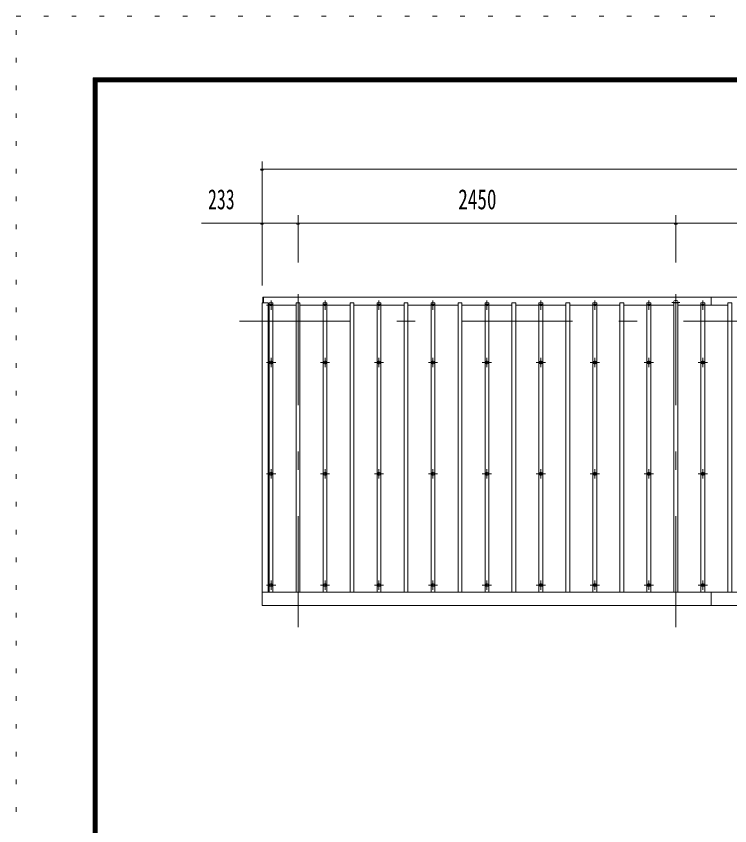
# Model space of a CAD drawing. Units: millimetres, scale not verified. Extents: x -25342 to 25343, y -10500 to 10500.
# Drawn here: x -4357 to 270, y 5250 to 10500 of the extents above; entities that cross this region are included whole.
import ezdxf
from ezdxf.enums import TextEntityAlignment as Align

# ---------------------------------------------------------------- set-up
doc = ezdxf.new("R2010")
doc.units = ezdxf.units.MM
doc.header["$LTSCALE"] = 60
doc.linetypes.add('USER3', pattern=[24, 12, -5, 2, -5])
doc.linetypes.add('USER4', pattern=[3, 0.5, -2.5])
for name, color, linetype, lineweight in [('0-2_1-05BOLD', 7, 'Continuous', 18), ('0-3_1-25CENTER', 3, 'USER3', 18), ('0-4_1-45THIN', 4, 'Continuous', 18), ('0-5_1-55DIM', 3, 'Continuous', 18), ('0-C_F-F1PAPER', 5, 'Continuous', 18), ('0-D_F-E_J_ADD', 5, 'USER4', 18)]:
    doc.layers.add(name, color=color, linetype=linetype, lineweight=lineweight)
doc.styles.add('ＭＳ ゴシック', font='')
doc.styles.get('ＭＳ ゴシック').set_extended_font_data('MS Gothic')

msp = doc.modelspace()

# ---------------------------------------------------------------- linework, layer by layer
at = {"layer": '0-2_1-05BOLD'}
for p, q in [((-2752.74, 8641.19), (-2752.74, 8677.67)), ((150.26, 8626.18), (150.26, 8677.67)), ((7903.26, 6765.11), (-2762.74, 6765.11)), ((150.26, 6677.67), (150.26, 6765.11))]:
    msp.add_line(p, q, dxfattribs=at)
for points in [[(7898.26, 8641.19), (7898.26, 8677.67), (-2757.74, 8677.67), (-2757.74, 8641.19)], [(-2762.74, 8641.19), (-2762.74, 6677.67), (7903.26, 6677.67), (7903.26, 8641.19), (7863.26, 8641.19), (7863.26, 6765.11)], [(-2722.74, 6765.11), (-2722.74, 8641.19), (-2762.74, 8641.19)]]:
    msp.add_lwpolyline(points, dxfattribs=at)
for centre in [(-2704.74, 8254.17), (-2354.74, 8254.17), (-2004.74, 8254.17), (-1654.74, 8254.17), (-1304.74, 8254.17), (-954.74, 8254.17), (-604.74, 8254.17), (-254.74, 8254.17), (95.26, 8254.17), (-2704.74, 7532.51), (-2354.74, 7532.51), (-2004.74, 7532.51), (-1654.74, 7532.51), (-1304.74, 7532.51), (-954.74, 7532.51), (-604.74, 7532.51), (-254.74, 7532.51), (95.26, 7532.51), (-2704.74, 6810.85), (-2354.74, 6810.85), (-2004.74, 6810.85), (-1654.74, 6810.85), (-1304.74, 6810.85), (-954.74, 6810.85), (-604.74, 6810.85), (-254.74, 6810.85), (95.26, 6810.85)]:
    msp.add_circle(centre, 10, dxfattribs=at)
for centre, radius, start, end in [((-2704.74, 8616.22), 14.5, 46.39838, 133.60162), ((-2704.74, 8637.22), 14.5, 226.3961, 313.6039), ((-2354.74, 8616.22), 14.5, 46.39838, 133.60162), ((-2354.74, 8637.22), 14.5, 226.3961, 313.6039), ((-2004.74, 8616.22), 14.5, 46.39838, 133.60162), ((-2004.74, 8637.22), 14.5, 226.3961, 313.6039), ((-1654.74, 8616.22), 14.5, 46.39838, 133.60162), ((-1654.74, 8637.22), 14.5, 226.3961, 313.6039), ((-1304.74, 8616.22), 14.5, 46.39838, 133.60162), ((-1304.74, 8637.22), 14.5, 226.3961, 313.6039), ((-954.74, 8616.22), 14.5, 46.39838, 133.60162), ((-954.74, 8637.22), 14.5, 226.3961, 313.6039), ((-604.74, 8616.22), 14.5, 46.39838, 133.60162), ((-604.74, 8637.22), 14.5, 226.3961, 313.6039), ((-254.74, 8616.22), 14.5, 46.39838, 133.60162), ((-254.74, 8637.22), 14.5, 226.3961, 313.6039), ((-79.73, 8642.67), 15, 326.44153, 213.55196), ((95.26, 8616.22), 14.5, 46.39838, 133.60162), ((95.26, 8637.22), 14.5, 226.3961, 313.6039)]:
    msp.add_arc(centre, radius, start, end, dxfattribs=at)
at = {"layer": '0-3_1-25CENTER'}
for p, q in [((-2529.74, 6537.67), (-2529.74, 8827.67)), ((-79.74, 6537.67), (-79.74, 8827.67)), ((-2734.73, 8626.72), (-2674.74, 8626.72)), ((-2704.74, 8596.72), (-2704.74, 8656.72)), ((-2324.74, 8626.72), (-2384.73, 8626.72)), ((-2354.74, 8656.72), (-2354.74, 8596.72)), ((-2034.74, 8626.72), (-1974.74, 8626.72)), ((-2004.74, 8596.72), (-2004.74, 8656.72)), ((-1624.74, 8626.72), (-1684.74, 8626.72)), ((-1654.74, 8656.72), (-1654.74, 8596.72)), ((-1334.74, 8626.72), (-1274.74, 8626.72)), ((-1304.74, 8596.72), (-1304.74, 8656.72)), ((-924.74, 8626.72), (-984.74, 8626.72)), ((-954.74, 8656.72), (-954.74, 8596.72)), ((-634.74, 8626.72), (-574.74, 8626.72)), ((-604.74, 8596.72), (-604.74, 8656.72)), ((-224.73, 8626.72), (-284.74, 8626.72)), ((-254.74, 8656.72), (-254.74, 8596.72)), ((-54.73, 8642.67), (-104.73, 8642.67)), ((125.26, 8626.72), (65.27, 8626.72)), ((95.26, 8656.72), (95.26, 8596.72)), ((-2909.73, 8521.68), (8050.26, 8521.68)), ((-2674.74, 8254.17), (-2734.73, 8254.17)), ((-2704.74, 8284.17), (-2704.74, 8224.17)), ((-2324.74, 8254.17), (-2384.73, 8254.17)), ((-2354.74, 8284.17), (-2354.74, 8224.17)), ((-1974.74, 8254.17), (-2034.74, 8254.17)), ((-2004.74, 8284.17), (-2004.74, 8224.17)), ((-1684.74, 8254.17), (-1624.74, 8254.17)), ((-1654.74, 8224.17), (-1654.74, 8284.17)), ((-1274.74, 8254.17), (-1334.74, 8254.17)), ((-1304.74, 8284.17), (-1304.74, 8224.17)), ((-984.74, 8254.17), (-924.74, 8254.17)), ((-954.74, 8224.17), (-954.74, 8284.17)), ((-574.74, 8254.17), (-634.74, 8254.17)), ((-604.74, 8284.17), (-604.74, 8224.17)), ((-224.73, 8254.17), (-284.74, 8254.17)), ((-254.74, 8284.17), (-254.74, 8224.17)), ((125.26, 8254.17), (65.27, 8254.17)), ((95.26, 8284.17), (95.26, 8224.17)), ((-2704.74, 7502.51), (-2704.74, 7562.51)), ((-2354.74, 7562.51), (-2354.74, 7502.51)), ((-2004.74, 7502.51), (-2004.74, 7562.51)), ((-1654.74, 7562.51), (-1654.74, 7502.51)), ((-1304.74, 7502.51), (-1304.74, 7562.51)), ((-954.74, 7562.51), (-954.74, 7502.51)), ((-604.74, 7502.51), (-604.74, 7562.51)), ((-254.74, 7562.51), (-254.74, 7502.51)), ((95.26, 7502.51), (95.26, 7562.51)), ((-2734.73, 7532.51), (-2674.74, 7532.51)), ((-2384.73, 7532.51), (-2324.74, 7532.51)), ((-1974.74, 7532.51), (-2034.74, 7532.51)), ((-1684.74, 7532.51), (-1624.74, 7532.51)), ((-1274.74, 7532.51), (-1334.74, 7532.51)), ((-984.74, 7532.51), (-924.74, 7532.51)), ((-634.74, 7532.51), (-574.74, 7532.51)), ((-284.74, 7532.51), (-224.73, 7532.51)), ((65.27, 7532.51), (125.26, 7532.51)), ((-2704.74, 6840.85), (-2704.74, 6780.85)), ((-2354.74, 6840.85), (-2354.74, 6780.85)), ((-2004.74, 6780.85), (-2004.74, 6840.85)), ((-1654.74, 6840.85), (-1654.74, 6780.85)), ((-1304.74, 6780.85), (-1304.74, 6840.85)), ((-954.74, 6840.85), (-954.74, 6780.85)), ((-604.74, 6780.85), (-604.74, 6840.85)), ((-254.74, 6840.85), (-254.74, 6780.85)), ((95.26, 6840.85), (95.26, 6780.85)), ((-2674.74, 6810.85), (-2734.73, 6810.85)), ((-2324.74, 6810.85), (-2384.73, 6810.85)), ((-2034.74, 6810.85), (-1974.74, 6810.85)), ((-1624.74, 6810.85), (-1684.74, 6810.85)), ((-1334.74, 6810.85), (-1274.74, 6810.85)), ((-924.74, 6810.85), (-984.74, 6810.85)), ((-634.74, 6810.85), (-574.74, 6810.85)), ((-224.73, 6810.85), (-284.74, 6810.85)), ((125.26, 6810.85), (65.27, 6810.85))]:
    msp.add_line(p, q, dxfattribs=at)
at = {"layer": '0-4_1-45THIN'}
for p, q in [((-2722.74, 8626.18), (-2717.24, 8626.18)), ((-2717.24, 6765.11), (-2717.24, 8641.19)), ((-2692.24, 8626.18), (-2542.24, 8626.18)), ((-2542.24, 8641.19), (-2542.24, 6765.11)), ((-2517.24, 8626.18), (-2367.24, 8626.18)), ((-2367.24, 8641.19), (-2367.24, 6765.11)), ((-2342.24, 8626.18), (-2192.24, 8626.18)), ((-2192.24, 8641.19), (-2192.24, 6765.11)), ((-2167.24, 8626.18), (-2017.23, 8626.18)), ((-2017.23, 8641.19), (-2017.23, 6765.11)), ((-1992.23, 8626.18), (-1842.24, 8626.18)), ((-1842.24, 8641.19), (-1842.24, 6765.11)), ((-1817.24, 8626.18), (-1667.23, 8626.18)), ((-1667.23, 8641.19), (-1667.23, 6765.11)), ((-1642.23, 8626.18), (-1492.24, 8626.18)), ((-1492.24, 8641.19), (-1492.24, 6765.11)), ((-1467.24, 8626.18), (-1317.23, 8626.18)), ((-1317.23, 8641.19), (-1317.23, 6765.11)), ((-1292.23, 8626.18), (-1142.24, 8626.18)), ((-1142.24, 8641.19), (-1142.24, 6765.11)), ((-1117.24, 8626.18), (-967.23, 8626.18)), ((-967.24, 8641.19), (-967.24, 6765.11)), ((-942.23, 8626.18), (-792.24, 8626.18)), ((-792.24, 8641.19), (-792.24, 6765.11)), ((-767.24, 8626.18), (-617.23, 8626.18)), ((-617.23, 8641.19), (-617.23, 6765.11)), ((-592.24, 8626.18), (-442.24, 8626.18)), ((-442.24, 8641.19), (-442.24, 6765.11)), ((-417.24, 8626.18), (-267.24, 8626.18)), ((-267.24, 8641.19), (-267.24, 6765.11)), ((-242.24, 8626.18), (-92.24, 8626.18)), ((-92.24, 8641.19), (-92.24, 6765.11)), ((-67.24, 8626.18), (82.76, 8626.18)), ((82.76, 8641.19), (82.76, 6765.11)), ((107.76, 8626.18), (257.76, 8626.18)), ((257.76, 8641.19), (257.76, 6765.11))]:
    msp.add_line(p, q, dxfattribs=at)
for points in [[(-2717.24, 8641.19), (-2692.24, 8641.19), (-2692.24, 6765.11)], [(-2517.24, 6765.11), (-2517.24, 8641.19), (-2542.24, 8641.19)], [(-2342.24, 6765.11), (-2342.24, 8641.19), (-2367.24, 8641.19)], [(-2167.24, 6765.11), (-2167.24, 8641.19), (-2192.24, 8641.19)], [(-1992.23, 6765.11), (-1992.23, 8641.19), (-2017.23, 8641.19)], [(-1817.24, 6765.11), (-1817.24, 8641.19), (-1842.24, 8641.19)], [(-1642.23, 6765.11), (-1642.23, 8641.19), (-1667.23, 8641.19)], [(-1467.24, 6765.11), (-1467.24, 8641.19), (-1492.24, 8641.19)], [(-1292.23, 6765.11), (-1292.23, 8641.19), (-1317.23, 8641.19)], [(-1117.24, 6765.11), (-1117.24, 8641.19), (-1142.24, 8641.19)], [(-942.23, 6765.11), (-942.23, 8641.19), (-967.24, 8641.19)], [(-767.24, 6765.11), (-767.24, 8641.19), (-792.24, 8641.19)], [(-592.23, 6765.11), (-592.23, 8641.19), (-617.23, 8641.19)], [(-417.24, 6765.11), (-417.24, 8641.19), (-442.24, 8641.19)], [(-242.24, 6765.11), (-242.24, 8641.19), (-267.24, 8641.19)], [(-67.24, 6765.11), (-67.24, 8641.19), (-92.24, 8641.19)], [(107.76, 6765.11), (107.76, 8641.19), (82.76, 8641.19)], [(282.76, 6765.11), (282.76, 8641.19), (257.76, 8641.19)]]:
    msp.add_lwpolyline(points, dxfattribs=at)
at = {"layer": '0-5_1-55DIM'}
for p, q in [((-2762.73, 8752.68), (-2762.73, 9558.67)), ((-2752.73, 9508.67), (-2772.73, 9508.67)), ((-2762.73, 9508.67), (7903.26, 9508.67)), ((-2529.74, 8902.68), (-2529.74, 9208.67)), ((-79.74, 8902.68), (-79.74, 9208.67)), ((-3155.24, 9158.67), (8295.76, 9158.67)), ((-2752.73, 9158.67), (-2772.73, 9158.67)), ((-2519.74, 9158.67), (-2539.74, 9158.67)), ((-69.74, 9158.67), (-89.74, 9158.67))]:
    msp.add_line(p, q, dxfattribs=at)
for centre in [(-2762.73, 9508.67), (-2762.73, 9158.67), (-2529.74, 9158.67), (-79.74, 9158.67)]:
    msp.add_arc(centre, 10, 180, 0, dxfattribs=at)
at = {"layer": '0-C_F-F1PAPER'}
for points in [[(24842.6, -10000), (-3857.4, -10000), (-3857.4, 10100), (24842.6, 10100)], [(24840.1, -9997.5), (24840.1, 10097.5), (-3854.9, 10097.5), (-3854.9, -9997.5)], [(24837.6, -9995), (24837.6, 10095), (-3852.4, 10095), (-3852.4, -9995)], [(24835.1, -9992.5), (24835.1, 10092.5), (-3849.9, 10092.5), (-3849.9, -9992.5)], [(24832.6, -9990), (24832.6, 10090), (-3847.4, 10090), (-3847.4, -9990)], [(24830.1, -9987.5), (24830.1, 10087.5), (-3844.9, 10087.5), (-3844.9, -9987.5)], [(24827.6, -9985), (24827.6, 10085), (-3842.4, 10085), (-3842.4, -9985)], [(24825.1, -9982.5), (24825.1, 10082.5), (-3839.9, 10082.5), (-3839.9, -9982.5)], [(24822.6, -9980), (24822.6, 10080), (-3837.4, 10080), (-3837.4, -9980)], [(24820.1, -9977.5), (24820.1, 10077.5), (-3834.9, 10077.5), (-3834.9, -9977.5)], [(24817.6, -9975), (24817.6, 10075), (-3832.4, 10075), (-3832.4, -9975)]]:
    msp.add_lwpolyline(points, close=True, dxfattribs=at)
at = {"layer": '0-D_F-E_J_ADD'}
msp.add_lwpolyline([(25342.6, -10500), (-4357.4, -10500), (-4357.4, 10500), (25342.6, 10500)], close=True, dxfattribs=at)

# ---------------------------------------------------------------- texts
at = {"layer": '0-5_1-55DIM', "color": 7, "style": 'ＭＳ ゴシック'}
for s, width, p in [('233', 0.65, (-3113.41, 9208.67)), ('2450', 0.7, (-1490.75, 9208.67))]:
    msp.add_text(s, height=130.2, dxfattribs=dict(at, width=width)).set_placement(p, align=Align.BOTTOM_LEFT)

doc.saveas('drawing.dxf')
